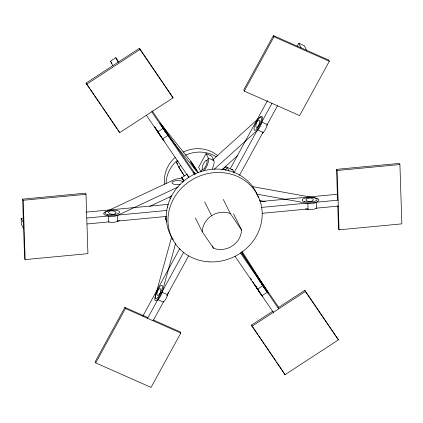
<?xml version="1.0" encoding="UTF-8"?>
<svg xmlns="http://www.w3.org/2000/svg" width="423" height="423" viewBox="0 0 423 423"><rect width="100%" height="100%" fill="white"/><g stroke="black" fill="none" stroke-linecap="round" stroke-linejoin="round"><path stroke-width="0.63" d="M214.149 169.322L257.702 129.993A6.382 2.025 -66.1 0 0 261.742 122.046L262.255 119.429A6.382 2.025 -66.1 0 0 260.277 116.917L212.811 159.783M171.669 236.912L155.188 296.618A6.382 2.025 -66.1 0 0 156.404 300.52L157.795 299.658A6.382 2.025 -66.1 0 0 162.125 292.293L175.624 243.384M157.795 299.658L163.326 302.107A6.382 2.025 -66.1 0 0 167.656 294.741L168.359 292.203M212.224 168.983A7.979 2.533 -66.1 0 0 213.869 160.624L211.595 156.066L206.059 153.618L198.636 167.207L200.904 171.764A7.979 2.533 -66.1 0 0 201.047 171.992M183.688 252.267L147.579 318.339L147.008 317.197L124.875 307.394L95.164 361.755L95.73 362.892L151.074 387.399L180.785 333.044L180.214 331.902L153.147 319.915M273.422 35.601L243.711 89.956L244.283 91.098L299.621 115.606L329.332 61.245L328.766 60.108L273.422 35.601L273.988 36.738L329.332 61.245M95.73 362.892L125.441 308.536L124.875 307.394M244.283 91.098L273.988 36.738M200.904 171.764L202.316 169.179M206.921 160.756L208.333 158.17L206.059 153.618M142.879 316.044L179.907 248.296M225.708 169.946L227.119 167.36L232.65 169.813L234.072 172.658M230.461 168.37L267.489 100.621M297.242 46.192L298.823 43.299L304.354 45.747L306.627 50.305M153.11 320.787L163.564 301.662M166.731 295.867L188.589 255.878M233.94 172.901L271.952 103.349M239.476 175.349L262.916 132.462M266.717 125.509L277.488 105.803M221.641 170.004L237.789 155.421M262.26 133.324L263.238 132.441A6.382 2.025 -66.1 0 0 267.278 124.494L261.742 122.046M256.687 194.125L307.822 203.341A6.382 2.348 -1.9 0 0 316.52 202.215L318.091 201.147A6.382 2.348 -1.9 0 0 315.69 198.017L252.251 186.575M112.745 65.718L110.472 61.161L115.812 57.681L118.789 62.033M86.043 83.13L139.447 48.307L173.086 97.85L119.688 132.674L86.043 83.13L89.761 88.571M86.615 84.267L140.013 49.449L139.447 48.307M164.198 141.055L162.564 139.014A6.382 0.317 56.9 0 1 157.758 131.907L163.098 128.423L161.602 126.001A6.382 0.317 56.9 0 1 160.428 123.41L191.096 161.634A6.382 0.317 56.9 0 1 195.902 168.745L197.398 171.167A6.382 0.317 56.9 0 1 198.371 172.796M162.564 139.014L167.899 135.534L197.753 172.737M184.259 175.831A7.979 0.397 56.9 0 1 178.707 166.932L176.433 162.379L178.035 161.332M180.843 165.541L178.707 166.932L180.367 169.406M187.135 174.128L181.795 177.612L183.783 181.599M254.641 284.742L257.459 289.2L262.799 285.721A6.382 0.317 56.9 0 0 267.31 292.245L267.933 292.917A6.382 0.317 56.9 0 0 265.908 289.089L242.326 251.733M257.459 289.2A6.382 0.317 56.9 0 0 261.969 295.725L267.31 292.245M240.386 252.838L278.678 308.88L278.107 307.738L304.809 290.326L338.448 339.87L285.049 374.693L251.41 325.15L272.766 311.222L273.337 312.359L235.045 256.322M251.976 326.286L305.38 291.468L304.809 290.326M182.916 178.977A6.382 2.348 -1.9 0 0 174.382 179.643L105.116 212.039A6.382 2.348 -1.9 0 0 105.914 215.323L108.357 216.005A6.382 2.348 -1.9 0 0 117.345 215.46L178.252 186.971M108.357 216.005L108.552 221.938A6.382 2.348 -1.9 0 0 117.541 221.393L119.328 220.552M149.784 206.313L171.881 195.976M22.646 199.133L85.425 193.174L85.996 194.316L87.936 253.647L25.153 259.6L24.587 258.464L22.646 199.133L23.212 200.269L25.153 259.6M261.472 207.429L338.099 200.158L337.528 199.022L336.56 169.353L399.338 163.4L399.909 164.536L401.85 223.867L339.066 229.826L338.5 228.684L337.744 205.615M23.212 200.269L85.996 194.316M336.56 169.353L337.126 170.495L399.909 164.536M23.614 228.795L21.346 224.243L21.15 218.305L23.778 218.056M86.229 212.135L168.396 204.341M86.773 218.046L166.673 210.469M259.997 201.602L337.565 194.247M86.964 223.979L109.234 221.869M117.092 221.123L166.213 216.465M262.318 213.298L308.166 208.951M316.023 208.206L338.289 206.091M259.468 200.523L265.295 201.575M305.427 208.809L308.013 209.274A6.382 2.348 -1.9 0 0 316.711 208.148L316.52 202.215M257.702 129.993L263.238 132.441M213.869 160.624L208.333 158.17A7.979 2.533 -66.1 0 1 207.635 164.24A7.979 2.533 -66.1 0 1 203.775 171.066M162.125 292.293L167.656 294.741M125.441 308.536L180.785 333.044M261.969 295.725L262.593 296.401A6.382 0.317 56.9 0 0 262.35 295.534M184.169 175.402L182.715 173.245M140.013 49.449L173.086 97.85M305.38 291.468L338.448 339.87M223.259 199.376L230.313 213.515L241.528 229.927A19.95 18.295 -26.5 0 1 213.493 248.211L202.273 231.793L195.357 217.914M152.238 110.99L195.357 174.096M151.725 111.778L194.48 174.35M110.472 61.161L111.963 63.339M241.263 252.579L278.805 307.526M146.384 115.262L188.764 177.285M176.433 162.379L177.512 163.955M90.506 89.655L101.652 105.972M102.398 107.061L117.261 128.814M118.001 129.903L119.688 132.674M251.41 325.15L257.723 334.397M258.469 335.481L264.042 343.64M264.787 344.729L275.933 361.046M276.679 362.13L285.049 374.693M182.445 172.827L181.404 171.183M241.327 251.706L262.799 285.721M250.421 278.048L251.474 279.725M252.531 281.395L253.937 283.627M157.758 131.907L156.261 129.486A6.382 0.317 56.9 0 1 154.924 127.196M181.176 170.813L180.616 169.866M183.868 180.822L183.566 180.293M298.823 43.299L301.091 47.852M229.102 171.347L227.119 167.36A7.979 2.533 -66.1 0 0 223.058 169.549M233.538 213.911L241.528 229.927M204.647 201.856L211.563 215.735M187.415 174.699L188.838 177.544M212.314 245.853L213.493 248.211M115.812 57.681L118.086 62.234M165.679 216.174L165.79 219.474L166.926 221.752M21.15 218.305L23.424 222.863M183.222 179.569L183.365 179.912L181.795 177.612A7.979 0.397 56.9 0 1 182.001 177.369M337.126 170.495L339.066 229.826M307.822 203.341L308.013 209.274M117.345 215.46L117.541 221.393M167.688 207.201A5.584 2.052 -1.9 0 1 167.693 206.815M261.652 294.789A5.584 0.28 56.9 0 1 258.95 291.061A5.584 0.28 56.9 0 1 255.894 286.112M180.246 184.328A5.584 2.052 -1.9 0 1 172.436 183.529A5.584 2.052 -1.9 0 1 175.973 180.674A5.584 2.052 -1.9 0 1 183.069 182.049M259.088 291.135A5.584 0.28 56.9 0 1 254.577 284.341M253.99 283.336A5.584 0.28 56.9 0 1 253.848 283.072M171.653 196.431A7.979 2.935 -1.9 0 1 170.823 195.96M165.79 219.474A7.979 2.935 -1.9 0 1 166.012 218.083M231.27 169.364A7.979 2.533 -66.1 0 1 232.65 169.813M224.634 169.771A4.949 1.57 -66.1 0 1 225.829 170.337M163.082 139.141A5.584 0.28 56.9 0 1 160.941 136.285A5.584 0.28 56.9 0 1 157.821 131.4M157.187 130.258A5.584 0.28 56.9 0 1 157.097 130.073M167.899 135.534A6.382 0.317 56.9 0 1 163.098 128.423M154.612 126.556A6.382 0.317 56.9 0 1 154.591 126.398M170.49 198.863A31.915 29.266 -26.5 0 1 169.671 197.53M166.08 183.45A31.915 29.266 -26.5 0 1 177.316 160.412M185.433 155.215A31.915 29.266 -26.5 0 1 216.275 156.827M225.295 166.25A31.915 29.266 -26.5 0 1 225.797 167.164M164.621 184.254A31.915 29.266 -26.5 0 1 175.185 157.367M183.212 152.037A31.915 29.266 -26.5 0 1 217.559 155.616M161.253 136.396A5.584 0.28 56.9 0 1 158.778 133.16A5.584 0.28 56.9 0 1 155.299 127.54M194.728 174.244A5.584 0.28 56.9 0 1 195.103 173.969M173.335 239.894A47.873 43.902 -26.5 0 1 193.914 174.429A47.873 43.902 -26.5 0 1 258.421 197.747M202.273 231.793A19.95 18.295 -26.5 0 1 230.313 213.515M107.654 214.673A5.584 2.052 -1.9 0 0 116.05 212.669A5.584 2.052 -1.9 0 0 107.696 211.114A5.584 2.052 -1.9 0 0 107.654 214.673M158.112 297.216A5.584 1.771 -66.1 0 0 160.417 288.708A5.584 1.771 -66.1 0 0 155.601 295.317A5.584 1.771 -66.1 0 0 158.112 297.216M262.128 284.177A5.584 0.28 56.9 0 0 267.056 291.347A5.584 0.28 56.9 0 0 262.9 284.483A5.584 0.28 56.9 0 0 262.128 284.177M308.753 201.549A5.584 2.052 -1.9 0 0 317.144 199.545A5.584 2.052 -1.9 0 0 308.79 197.99A5.584 2.052 -1.9 0 0 308.753 201.549M258.717 125.716A5.584 1.771 -66.1 0 0 261.023 117.208A5.584 1.771 -66.1 0 0 256.206 123.817A5.584 1.771 -66.1 0 0 258.717 125.716M111.233 214.133A5.584 2.052 -1.9 0 0 119.683 212.161A5.584 2.052 -1.9 0 0 111.381 210.569A5.584 2.052 -1.9 0 0 111.233 214.133M159.878 293.684A5.584 1.771 -66.1 0 0 162.041 285.276A5.584 1.771 -66.1 0 0 157.224 292.092A5.584 1.771 -66.1 0 0 159.878 293.684M260.23 281.38A5.584 0.28 56.9 0 0 265.031 288.306A5.584 0.28 56.9 0 0 260.684 281.189A5.584 0.28 56.9 0 0 260.23 281.38M304.782 201.692A5.584 2.052 -1.9 0 0 313.332 199.793A5.584 2.052 -1.9 0 0 305.152 198.128A5.584 2.052 -1.9 0 0 304.782 201.692M256.898 128.719A5.584 1.771 -66.1 0 0 259.156 120.243A5.584 1.771 -66.1 0 0 254.339 126.921A5.584 1.771 -66.1 0 0 256.898 128.719M204.679 168.037A4.949 1.57 -66.1 0 0 206.725 160.502A4.949 1.57 -66.1 0 0 202.453 166.361A4.949 1.57 -66.1 0 0 204.679 168.037M163.458 128.412A5.584 0.28 56.9 0 0 168.423 135.661A5.584 0.28 56.9 0 0 164.341 128.888A5.584 0.28 56.9 0 0 163.458 128.412M191.566 163.442A5.584 0.28 56.9 0 0 196.536 170.691A5.584 0.28 56.9 0 0 192.454 163.923A5.584 0.28 56.9 0 0 191.566 163.442M161.634 125.805A5.584 0.28 56.9 0 0 166.562 132.97A5.584 0.28 56.9 0 0 162.411 126.107A5.584 0.28 56.9 0 0 161.634 125.805M209.829 261.874A47.873 43.902 -26.5 0 0 258.257 196.51A47.873 43.902 -26.5 0 0 177.174 193.2A47.873 43.902 -26.5 0 0 209.829 261.874"/></g></svg>
